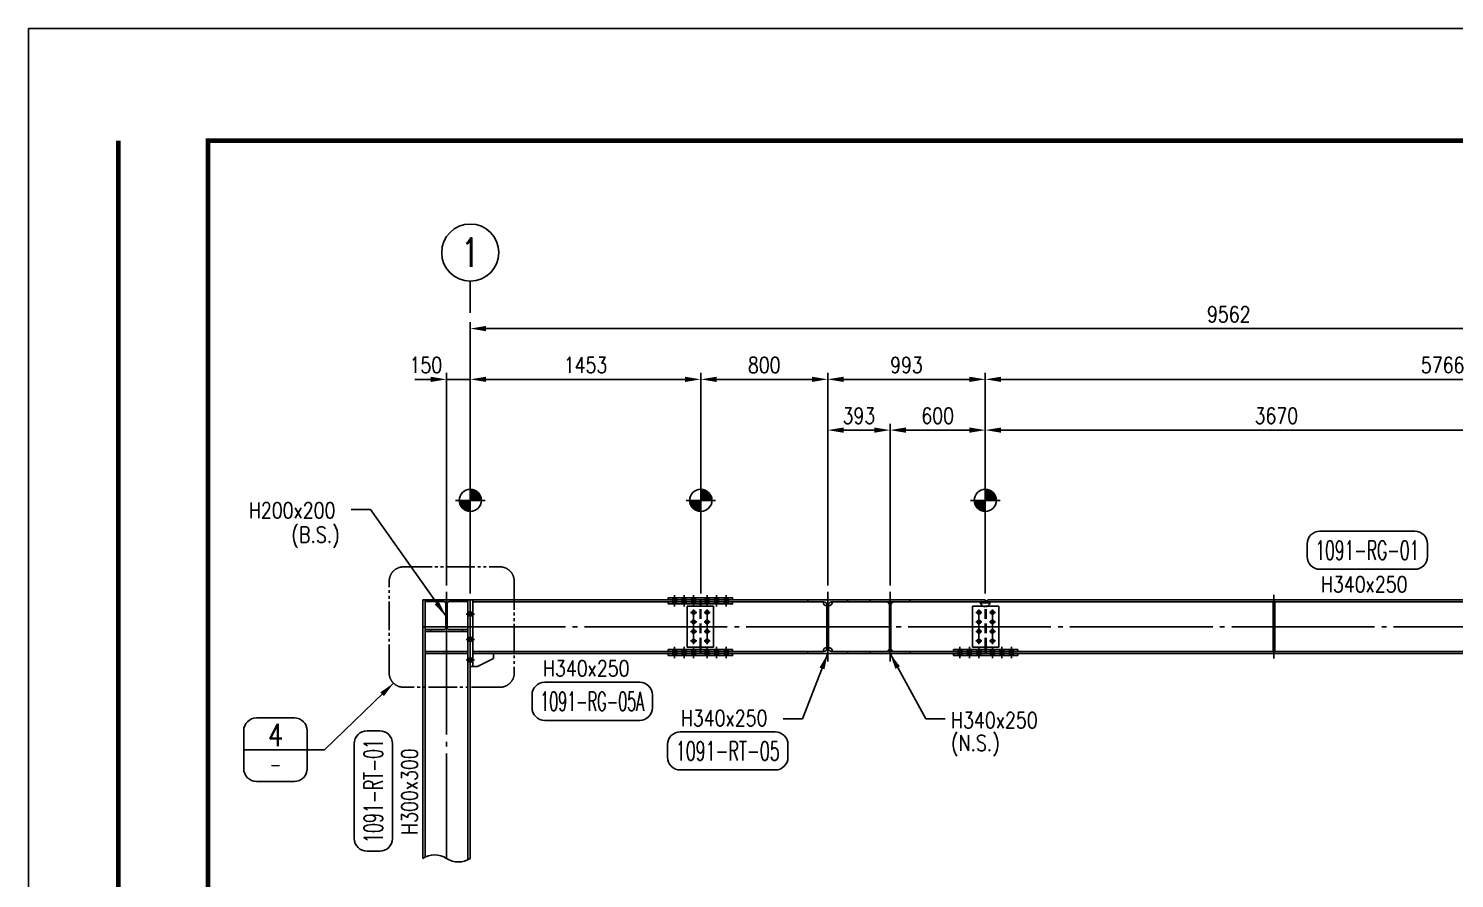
# Model space of a CAD drawing. Header units: millimetres. Extents: x 0 to 232280, y -26939 to 23794.
# Drawn here: x 198640 to 207628, y 18436 to 23794 of the extents above; entities that cross this region are included whole.
import ezdxf
from ezdxf.enums import TextEntityAlignment as Align

# ---------------------------------------------------------------- set-up
doc = ezdxf.new("R2010")
doc.units = ezdxf.units.MM
doc.header["$LTSCALE"] = 30
for name, pattern in [('JNK-CENTER', [34, 30, -1.5, 1, -1.5]), ('JNK-HIDDEN', [3, 2, -1]), ('PH2', [15, 10, -1, 1, -1, 1, -1])]:
    doc.linetypes.add(name, pattern=pattern)
for name, color, linetype in [('CEN-R', 1, 'JNK-CENTER'), ('CON-C', 4, 'Continuous'), ('CON-G', 3, 'Continuous'), ('CON-W', 7, 'Continuous'), ('CON-Y', 2, 'Continuous'), ('CONT-Y', 2, 'Continuous'), ('det', 2, 'PH2'), ('Dim-W', 7, 'Continuous'), ('HID-Y', 2, 'JNK-HIDDEN'), ('STL-OBJT', 7, 'Continuous')]:
    doc.layers.add(name, color=color, linetype=linetype)
doc.styles.add('SIMPLEX', font='simplex.shx', dxfattribs={"width": 0.8})
doc.dimstyles.new('DIM40', dxfattribs={"dimscale": 40, "dimtxt": 2.5, "dimasz": 2.5, "dimexe": 1, "dimexo": 1, "dimgap": 1, "dimtad": 1, "dimdec": 0, "dimdsep": 46, "dimtxsty": 'SIMPLEX', "dimcen": 0, "dimclrd": 7, "dimclre": 7, "dimclrt": 2, "dimadec": 1, "dimazin": 2, "dimtfac": 1, "dimtdec": 0, "dimtix": 1, "dimtmove": 2, "dimatfit": 2, "dimfxl": 1, "dimtolj": 1, "dimtzin": 0, "dimarcsym": 1})

# ---------------------------------------------------------------- blocks, each defined once
blk = doc.blocks.new('TITLE')
at = {"color": 7}
for p in [(841, 594.85), (0, 0)]:
    blk.add_line(p, (0, 594.85), dxfattribs=at)
at = {"color": 7, "const_width": 0.707}
for points in [[(14.15, 577.17), (14.15, 17.68)], [(823.32, 577.17), (27.94, 577.17)], [(28.29, 17.68), (28.29, 577.52)]]:
    blk.add_lwpolyline(points, dxfattribs=at)
blk = doc.blocks.new('col-row')
at = {"layer": 'CON-Y'}
blk.add_line((-3, 0), (-8, 0), dxfattribs=at)
blk.add_circle((-12.5, 0), 4.5, dxfattribs=at)
at = {"layer": 'CON-C', "style": 'SIMPLEX', "width": 0.8}
blk.add_attdef('A', text='', height=4.5, dxfattribs=at).set_placement((-12.5, 0), align=Align.MIDDLE_CENTER)
blk = doc.blocks.new('FS-MARK')
h = blk.add_hatch(color=256)
edge = h.paths.add_edge_path()
edge.add_arc((0, 0), 1.75, 90, 180)
edge.add_line((-1.75, 0), (0, 0))
edge.add_line((0, 0), (0, 1.75))
h = blk.add_hatch(color=256)
edge = h.paths.add_edge_path()
edge.add_line((0, 0), (0, -1.75))
edge.add_arc((0, 0), 1.75, 270, 360)
edge.add_line((1.75, 0), (0, 0))
for p, q in [((0, 2.33), (0, -2.33)), ((2.33, 0), (-2.33, 0))]:
    blk.add_line(p, q)
blk.add_circle((0, 0), 1.75)
at = {"layer": 'CON-Y', "style": 'SIMPLEX', "width": 0.8}
blk.add_attdef('F.S.', (3.19, 1), '', height=2.5, dxfattribs=at)
blk = doc.blocks.new('*D2444')
at = {"layer": 'DEFPOINTS', "color": 0, "transparency": 16777216}
for p in [(204670.4, 21582.4), (204670.4, 20193), (210436.4, 20193)]:
    blk.add_point(p, dxfattribs=at)
at = {"layer": 'Dim-W', "color": 7, "linetype": 'ByBlock', "lineweight": -2, "transparency": 16777216}
for p, q in [((204670.4, 20233), (204670.4, 21622.4)), ((210336.4, 21582.4), (204770.4, 21582.4)), ((210436.4, 20233), (210436.4, 21622.4))]:
    blk.add_line(p, q, dxfattribs=at)
at = {"layer": 'Dim-W', "color": 7, "transparency": 16777216}
for points in [[(204770.4, 21599), (204770.4, 21565.7), (204670.4, 21582.4)], [(210336.4, 21599), (210336.4, 21565.7), (210436.4, 21582.4)]]:
    blk.add_solid(points, dxfattribs=at)
at = {"layer": 'Dim-W', "color": 2, "transparency": 16777216, "insert": (207553.4, 21672.4), "char_height": 100, "attachment_point": 5, "style": 'SIMPLEX'}
blk.add_mtext('\\A1;5766', dxfattribs=at)
blk = doc.blocks.new('*D2445')
at = {"layer": 'DEFPOINTS', "color": 0, "transparency": 16777216}
for p in [(201424.4, 21902.4), (201424.4, 20193), (210986.4, 20193)]:
    blk.add_point(p, dxfattribs=at)
at = {"layer": 'Dim-W', "color": 7, "linetype": 'ByBlock', "lineweight": -2, "transparency": 16777216}
for p, q in [((201424.4, 20233), (201424.4, 21942.4)), ((210986.4, 21632.4), (210986.4, 21942.4)), ((210886.4, 21902.4), (201524.4, 21902.4)), ((210986.4, 20233), (210986.4, 21532.4))]:
    blk.add_line(p, q, dxfattribs=at)
at = {"layer": 'Dim-W', "color": 7, "transparency": 16777216}
for points in [[(201524.4, 21919), (201524.4, 21885.7), (201424.4, 21902.4)], [(210886.4, 21919), (210886.4, 21885.7), (210986.4, 21902.4)]]:
    blk.add_solid(points, dxfattribs=at)
at = {"layer": 'Dim-W', "color": 2, "transparency": 16777216, "insert": (206205.4, 21992.4), "char_height": 100, "attachment_point": 5, "style": 'SIMPLEX'}
blk.add_mtext('\\A1;9562', dxfattribs=at)
blk = doc.blocks.new('DUCT-TAG')
at = {"layer": 'CON-G'}
blk.add_lwpolyline([(-9.49, -1), (-9.49, 1, -0.414214), (-7.49, 3), (7.49, 3, -0.414214), (9.49, 1), (9.49, -1, -0.414214), (7.49, -3), (-7.49, -3, -0.414214)], format="xyb", close=True, dxfattribs=at)
at = {"layer": 'CON-G', "style": 'SIMPLEX', "width": 1.246304}
blk.add_attdef('NAME', text='', height=3, dxfattribs=at).set_placement((-8.19, -1.5), (8.19, -1.5), align=Align.FIT)
at = {"layer": 'CON-Y', "style": 'SIMPLEX'}
blk.add_attdef('ELEVATION', text='', height=2, dxfattribs=at).set_placement((0, -6.02), align=Align.CENTER)
blk = doc.blocks.new('*D2448')
at = {"layer": 'DEFPOINTS', "color": 0, "transparency": 16777216}
for p in [(201274.4, 21582.4), (201274.4, 20243), (201424.4, 20193)]:
    blk.add_point(p, dxfattribs=at)
at = {"layer": 'Dim-W', "color": 7, "linetype": 'ByBlock', "lineweight": -2, "transparency": 16777216}
for p, q in [((201174.4, 21582.4), (201074.4, 21582.4)), ((201274.4, 20283), (201274.4, 21622.4)), ((201424.4, 21582.4), (201274.4, 21582.4)), ((201424.4, 20233), (201424.4, 21622.4)), ((201524.4, 21582.4), (201624.4, 21582.4))]:
    blk.add_line(p, q, dxfattribs=at)
at = {"layer": 'Dim-W', "color": 7, "transparency": 16777216}
for points in [[(201174.4, 21599), (201174.4, 21565.7), (201274.4, 21582.4)], [(201524.4, 21599), (201524.4, 21565.7), (201424.4, 21582.4)]]:
    blk.add_solid(points, dxfattribs=at)
at = {"layer": 'Dim-W', "color": 2, "transparency": 16777216, "insert": (201144.6, 21672.4), "char_height": 100, "attachment_point": 5, "style": 'SIMPLEX'}
blk.add_mtext('\\A1;150', dxfattribs=at)
blk = doc.blocks.new('det-tag')
at = {"layer": 'CON-Y'}
blk.add_line((5, 0), (-5, 0), dxfattribs=at)
blk.add_lwpolyline([(-3, -5), (3, -5, 0.414214), (5, -3), (5, 3, 0.414214), (3, 5), (-3, 5, 0.414214), (-5, 3), (-5, -3, 0.414214)], format="xyb", close=True, dxfattribs=at)
at = {"layer": 'CON-G', "style": 'SIMPLEX', "width": 0.8}
blk.add_attdef('TAG', text='', height=3.5, dxfattribs=at).set_placement((0.02, 0.58), align=Align.CENTER)
at = {"layer": 'CON-Y', "style": 'SIMPLEX', "width": 0.8}
blk.add_attdef('-8888', text='', height=2, dxfattribs=at).set_placement((0, -3.34), align=Align.CENTER)
blk = doc.blocks.new('A$C1D9C7FCA')
at = {"layer": 'CON-W'}
h = blk.add_hatch(color=256, dxfattribs=at)
h.paths.add_polyline_path([(40, 28.3), (40, 16.3), (28.5, 16.3), (28.5, 28.3)])
h.paths.add_polyline_path([(51.5, 28.3), (51.5, 16.3), (40, 16.3), (40, 28.3)])
h.paths.add_polyline_path([(51.5, 28.3), (40, 28.3), (40, 42.3), (51.5, 42.3)])
h.paths.add_polyline_path([(40, 28.3), (28.5, 28.3), (28.5, 42.3), (40, 42.3)])
h.paths.add_polyline_path([(40, 42.3), (28.5, 42.3), (28.5, 54.3), (40, 54.3)])
h.paths.add_polyline_path([(51.5, 42.3), (40, 42.3), (40, 54.3), (51.5, 54.3)])
h = blk.add_hatch(color=256, dxfattribs=at)
h.paths.add_polyline_path([(100, 28.3), (100, 16.3), (88.5, 16.3), (88.5, 28.3)])
h.paths.add_polyline_path([(111.5, 28.3), (111.5, 16.3), (100, 16.3), (100, 28.3)])
h.paths.add_polyline_path([(111.5, 28.3), (100, 28.3), (100, 42.3), (111.5, 42.3)])
h.paths.add_polyline_path([(100, 28.3), (88.5, 28.3), (88.5, 42.3), (100, 42.3)])
h.paths.add_polyline_path([(100, 42.3), (88.5, 42.3), (88.5, 54.3), (100, 54.3)])
h.paths.add_polyline_path([(111.5, 42.3), (100, 42.3), (100, 54.3), (111.5, 54.3)])
h = blk.add_hatch(color=256, dxfattribs=at)
h.paths.add_polyline_path([(160, 28.3), (160, 16.3), (148.5, 16.3), (148.5, 28.3)])
h.paths.add_polyline_path([(171.5, 28.3), (171.5, 16.3), (160, 16.3), (160, 28.3)])
h.paths.add_polyline_path([(171.5, 28.3), (160, 28.3), (160, 42.3), (171.5, 42.3)])
h.paths.add_polyline_path([(160, 28.3), (148.5, 28.3), (148.5, 42.3), (160, 42.3)])
h.paths.add_polyline_path([(160, 42.3), (148.5, 42.3), (148.5, 54.3), (160, 54.3)])
h.paths.add_polyline_path([(171.5, 42.3), (160, 42.3), (160, 54.3), (171.5, 54.3)])
h = blk.add_hatch(color=256, dxfattribs=at)
h.paths.add_polyline_path([(245, 28.3), (245, 16.3), (233.5, 16.3), (233.5, 28.3)])
h.paths.add_polyline_path([(256.5, 28.3), (256.5, 16.3), (245, 16.3), (245, 28.3)])
h.paths.add_polyline_path([(256.5, 28.3), (245, 28.3), (245, 42.3), (256.5, 42.3)])
h.paths.add_polyline_path([(245, 28.3), (233.5, 28.3), (233.5, 42.3), (245, 42.3)])
h.paths.add_polyline_path([(245, 42.3), (233.5, 42.3), (233.5, 54.3), (245, 54.3)])
h.paths.add_polyline_path([(256.5, 42.3), (245, 42.3), (245, 54.3), (256.5, 54.3)])
h = blk.add_hatch(color=256, dxfattribs=at)
h.paths.add_polyline_path([(305, 28.3), (305, 16.3), (293.5, 16.3), (293.5, 28.3)])
h.paths.add_polyline_path([(316.5, 28.3), (316.5, 16.3), (305, 16.3), (305, 28.3)])
h.paths.add_polyline_path([(316.5, 28.3), (305, 28.3), (305, 42.3), (316.5, 42.3)])
h.paths.add_polyline_path([(305, 28.3), (293.5, 28.3), (293.5, 42.3), (305, 42.3)])
h.paths.add_polyline_path([(305, 42.3), (293.5, 42.3), (293.5, 54.3), (305, 54.3)])
h.paths.add_polyline_path([(316.5, 42.3), (305, 42.3), (305, 54.3), (316.5, 54.3)])
h = blk.add_hatch(color=256, dxfattribs=at)
h.paths.add_polyline_path([(365, 28.3), (365, 16.3), (353.5, 16.3), (353.5, 28.3)])
h.paths.add_polyline_path([(376.5, 28.3), (376.5, 16.3), (365, 16.3), (365, 28.3)])
h.paths.add_polyline_path([(376.5, 28.3), (365, 28.3), (365, 42.3), (376.5, 42.3)])
h.paths.add_polyline_path([(365, 28.3), (353.5, 28.3), (353.5, 42.3), (365, 42.3)])
h.paths.add_polyline_path([(365, 42.3), (353.5, 42.3), (353.5, 54.3), (365, 54.3)])
h.paths.add_polyline_path([(376.5, 42.3), (365, 42.3), (365, 54.3), (376.5, 54.3)])
at = {"layer": 'CEN-R'}
for p, q in [((179.2, 288.3), (140.8, 288.3)), ((179.2, 288.3), (140.8, 288.3)), ((160, 307.4), (160, 89.1)), ((225.8, 288.3), (264.2, 288.3)), ((225.8, 288.3), (264.2, 288.3)), ((245, 307.4), (245, 89.1)), ((179.2, 228.3), (140.8, 228.3)), ((225.8, 228.3), (264.2, 228.3)), ((179.2, 168.3), (140.8, 168.3)), ((179.2, 108.3), (140.8, 108.3)), ((179.2, 108.3), (140.8, 108.3)), ((160, 127.4), (160, 89.1)), ((225.8, 168.3), (264.2, 168.3)), ((225.8, 108.3), (264.2, 108.3)), ((225.8, 108.3), (264.2, 108.3)), ((245, 127.4), (245, 89.1)), ((40, 71.7), (40, 0)), ((100, 71.7), (100, 0)), ((160, 71.7), (160, 0)), ((245, 71.7), (245, 0)), ((305, 71.7), (305, 0)), ((365, 71.7), (365, 0))]:
    blk.add_line(p, q, dxfattribs=at)
at = {"layer": 'CON-G'}
for p, q in [((200, 354.3), (200, 368.3)), ((205, 356.3), (217.4, 368.3)), ((120, 328.3), (285, 328.3)), ((120, 328.3), (120, 68.3)), ((175, 354.3), (175, 348.3)), ((175, 348.3), (225, 348.3)), ((205, 354.3), (205, 356.3)), ((225, 354.3), (225, 348.3)), ((285, 328.3), (285, 68.3)), ((120, 68.3), (285, 68.3)), ((200, 54.3), (200, 68.3)), ((205, 54.3), (205, 68.3))]:
    blk.add_line(p, q, dxfattribs=at)
for points in [[(0, 42.3), (405, 42.3), (405, 54.3), (0, 54.3)], [(0, 16.3), (405, 16.3), (405, 28.3), (0, 28.3)]]:
    blk.add_lwpolyline(points, close=True, dxfattribs=at)
for centre in [(160, 288.3), (245, 288.3), (160, 228.3), (160, 168.3), (245, 228.3), (245, 168.3), (160, 108.3), (245, 108.3)]:
    blk.add_circle(centre, 11.5, dxfattribs=at)
for start, end in [(180, 240.07357), (299.92643, 0)]:
    blk.add_arc((200, 354.3), 30, start, end, dxfattribs=at)
at = {"layer": 'HID-Y'}
for p, q in [((200, 68.3), (200, 324.3)), ((205, 68.3), (205, 324.7)), ((28.5, 54.3), (28.5, 16.3)), ((51.5, 54.3), (51.5, 16.3)), ((88.5, 54.3), (88.5, 16.3)), ((111.5, 54.3), (111.5, 16.3)), ((148.5, 54.3), (148.5, 16.3)), ((171.5, 54.3), (171.5, 16.3)), ((200, 28.3), (200, 54.3)), ((205, 28.3), (205, 54.3)), ((233.5, 54.3), (233.5, 16.3)), ((256.5, 54.3), (256.5, 16.3)), ((293.5, 54.3), (293.5, 16.3)), ((316.5, 54.3), (316.5, 16.3)), ((353.5, 54.3), (353.5, 16.3)), ((376.5, 54.3), (376.5, 16.3))]:
    blk.add_line(p, q, dxfattribs=at)
for start, end in [(240.07357, 270), (279.59407, 299.92643)]:
    blk.add_arc((200, 354.3), 30, start, end, dxfattribs=at)
blk = doc.blocks.new('340X250 S')
at = {"layer": 'CON-W'}
h = blk.add_hatch(color=256, dxfattribs=at)
h.paths.add_polyline_path([(382948.4, -27473.5), (382948.4, -27461.5), (382936.9, -27461.5), (382936.9, -27473.5)])
h.paths.add_polyline_path([(382959.9, -27473.5), (382959.9, -27461.5), (382948.4, -27461.5), (382948.4, -27473.5)])
h.paths.add_polyline_path([(382959.9, -27473.5), (382948.4, -27473.5), (382948.4, -27487.5), (382959.9, -27487.5)])
h.paths.add_polyline_path([(382948.4, -27473.5), (382936.9, -27473.5), (382936.9, -27487.5), (382948.4, -27487.5)])
h.paths.add_polyline_path([(382948.4, -27487.5), (382936.9, -27487.5), (382936.9, -27499.5), (382948.4, -27499.5)])
h.paths.add_polyline_path([(382959.9, -27487.5), (382948.4, -27487.5), (382948.4, -27499.5), (382959.9, -27499.5)])
h = blk.add_hatch(color=256, dxfattribs=at)
h.paths.add_polyline_path([(383008.4, -27473.5), (383008.4, -27461.5), (382996.9, -27461.5), (382996.9, -27473.5)])
h.paths.add_polyline_path([(383019.9, -27473.5), (383019.9, -27461.5), (383008.4, -27461.5), (383008.4, -27473.5)])
h.paths.add_polyline_path([(383019.9, -27473.5), (383008.4, -27473.5), (383008.4, -27487.5), (383019.9, -27487.5)])
h.paths.add_polyline_path([(383008.4, -27473.5), (382996.9, -27473.5), (382996.9, -27487.5), (383008.4, -27487.5)])
h.paths.add_polyline_path([(383008.4, -27487.5), (382996.9, -27487.5), (382996.9, -27499.5), (383008.4, -27499.5)])
h.paths.add_polyline_path([(383019.9, -27487.5), (383008.4, -27487.5), (383008.4, -27499.5), (383019.9, -27499.5)])
h = blk.add_hatch(color=256, dxfattribs=at)
h.paths.add_polyline_path([(383068.4, -27473.5), (383068.4, -27461.5), (383056.9, -27461.5), (383056.9, -27473.5)])
h.paths.add_polyline_path([(383079.9, -27473.5), (383079.9, -27461.5), (383068.4, -27461.5), (383068.4, -27473.5)])
h.paths.add_polyline_path([(383079.9, -27473.5), (383068.4, -27473.5), (383068.4, -27487.5), (383079.9, -27487.5)])
h.paths.add_polyline_path([(383068.4, -27473.5), (383056.9, -27473.5), (383056.9, -27487.5), (383068.4, -27487.5)])
h.paths.add_polyline_path([(383068.4, -27487.5), (383056.9, -27487.5), (383056.9, -27499.5), (383068.4, -27499.5)])
h.paths.add_polyline_path([(383079.9, -27487.5), (383068.4, -27487.5), (383068.4, -27499.5), (383079.9, -27499.5)])
h = blk.add_hatch(color=256, dxfattribs=at)
h.paths.add_polyline_path([(383153.4, -27473.5), (383153.4, -27461.5), (383141.9, -27461.5), (383141.9, -27473.5)])
h.paths.add_polyline_path([(383164.9, -27473.5), (383164.9, -27461.5), (383153.4, -27461.5), (383153.4, -27473.5)])
h.paths.add_polyline_path([(383164.9, -27473.5), (383153.4, -27473.5), (383153.4, -27487.5), (383164.9, -27487.5)])
h.paths.add_polyline_path([(383153.4, -27473.5), (383141.9, -27473.5), (383141.9, -27487.5), (383153.4, -27487.5)])
h.paths.add_polyline_path([(383153.4, -27487.5), (383141.9, -27487.5), (383141.9, -27499.5), (383153.4, -27499.5)])
h.paths.add_polyline_path([(383164.9, -27487.5), (383153.4, -27487.5), (383153.4, -27499.5), (383164.9, -27499.5)])
h = blk.add_hatch(color=256, dxfattribs=at)
h.paths.add_polyline_path([(383213.4, -27473.5), (383213.4, -27461.5), (383201.9, -27461.5), (383201.9, -27473.5)])
h.paths.add_polyline_path([(383224.9, -27473.5), (383224.9, -27461.5), (383213.4, -27461.5), (383213.4, -27473.5)])
h.paths.add_polyline_path([(383224.9, -27473.5), (383213.4, -27473.5), (383213.4, -27487.5), (383224.9, -27487.5)])
h.paths.add_polyline_path([(383213.4, -27473.5), (383201.9, -27473.5), (383201.9, -27487.5), (383213.4, -27487.5)])
h.paths.add_polyline_path([(383213.4, -27487.5), (383201.9, -27487.5), (383201.9, -27499.5), (383213.4, -27499.5)])
h.paths.add_polyline_path([(383224.9, -27487.5), (383213.4, -27487.5), (383213.4, -27499.5), (383224.9, -27499.5)])
h = blk.add_hatch(color=256, dxfattribs=at)
h.paths.add_polyline_path([(383273.4, -27473.5), (383273.4, -27461.5), (383261.9, -27461.5), (383261.9, -27473.5)])
h.paths.add_polyline_path([(383284.9, -27473.5), (383284.9, -27461.5), (383273.4, -27461.5), (383273.4, -27473.5)])
h.paths.add_polyline_path([(383284.9, -27473.5), (383273.4, -27473.5), (383273.4, -27487.5), (383284.9, -27487.5)])
h.paths.add_polyline_path([(383273.4, -27473.5), (383261.9, -27473.5), (383261.9, -27487.5), (383273.4, -27487.5)])
h.paths.add_polyline_path([(383273.4, -27487.5), (383261.9, -27487.5), (383261.9, -27499.5), (383273.4, -27499.5)])
h.paths.add_polyline_path([(383284.9, -27487.5), (383273.4, -27487.5), (383273.4, -27499.5), (383284.9, -27499.5)])
h = blk.add_hatch(color=256, dxfattribs=at)
h.paths.add_polyline_path([(382948.4, -27813.5), (382948.4, -27825.5), (382936.9, -27825.5), (382936.9, -27813.5)])
h.paths.add_polyline_path([(382959.9, -27813.5), (382959.9, -27825.5), (382948.4, -27825.5), (382948.4, -27813.5)])
h.paths.add_polyline_path([(382959.9, -27813.5), (382948.4, -27813.5), (382948.4, -27799.5), (382959.9, -27799.5)])
h.paths.add_polyline_path([(382948.4, -27813.5), (382936.9, -27813.5), (382936.9, -27799.5), (382948.4, -27799.5)])
h.paths.add_polyline_path([(382948.4, -27799.5), (382936.9, -27799.5), (382936.9, -27787.5), (382948.4, -27787.5)])
h.paths.add_polyline_path([(382959.9, -27799.5), (382948.4, -27799.5), (382948.4, -27787.5), (382959.9, -27787.5)])
h = blk.add_hatch(color=256, dxfattribs=at)
h.paths.add_polyline_path([(383008.4, -27813.5), (383008.4, -27825.5), (382996.9, -27825.5), (382996.9, -27813.5)])
h.paths.add_polyline_path([(383019.9, -27813.5), (383019.9, -27825.5), (383008.4, -27825.5), (383008.4, -27813.5)])
h.paths.add_polyline_path([(383019.9, -27813.5), (383008.4, -27813.5), (383008.4, -27799.5), (383019.9, -27799.5)])
h.paths.add_polyline_path([(383008.4, -27813.5), (382996.9, -27813.5), (382996.9, -27799.5), (383008.4, -27799.5)])
h.paths.add_polyline_path([(383008.4, -27799.5), (382996.9, -27799.5), (382996.9, -27787.5), (383008.4, -27787.5)])
h.paths.add_polyline_path([(383019.9, -27799.5), (383008.4, -27799.5), (383008.4, -27787.5), (383019.9, -27787.5)])
h = blk.add_hatch(color=256, dxfattribs=at)
h.paths.add_polyline_path([(383068.4, -27813.5), (383068.4, -27825.5), (383056.9, -27825.5), (383056.9, -27813.5)])
h.paths.add_polyline_path([(383079.9, -27813.5), (383079.9, -27825.5), (383068.4, -27825.5), (383068.4, -27813.5)])
h.paths.add_polyline_path([(383079.9, -27813.5), (383068.4, -27813.5), (383068.4, -27799.5), (383079.9, -27799.5)])
h.paths.add_polyline_path([(383068.4, -27813.5), (383056.9, -27813.5), (383056.9, -27799.5), (383068.4, -27799.5)])
h.paths.add_polyline_path([(383068.4, -27799.5), (383056.9, -27799.5), (383056.9, -27787.5), (383068.4, -27787.5)])
h.paths.add_polyline_path([(383079.9, -27799.5), (383068.4, -27799.5), (383068.4, -27787.5), (383079.9, -27787.5)])
h = blk.add_hatch(color=256, dxfattribs=at)
h.paths.add_polyline_path([(383153.4, -27813.5), (383153.4, -27825.5), (383141.9, -27825.5), (383141.9, -27813.5)])
h.paths.add_polyline_path([(383164.9, -27813.5), (383164.9, -27825.5), (383153.4, -27825.5), (383153.4, -27813.5)])
h.paths.add_polyline_path([(383164.9, -27813.5), (383153.4, -27813.5), (383153.4, -27799.5), (383164.9, -27799.5)])
h.paths.add_polyline_path([(383153.4, -27813.5), (383141.9, -27813.5), (383141.9, -27799.5), (383153.4, -27799.5)])
h.paths.add_polyline_path([(383153.4, -27799.5), (383141.9, -27799.5), (383141.9, -27787.5), (383153.4, -27787.5)])
h.paths.add_polyline_path([(383164.9, -27799.5), (383153.4, -27799.5), (383153.4, -27787.5), (383164.9, -27787.5)])
h = blk.add_hatch(color=256, dxfattribs=at)
h.paths.add_polyline_path([(383213.4, -27813.5), (383213.4, -27825.5), (383201.9, -27825.5), (383201.9, -27813.5)])
h.paths.add_polyline_path([(383224.9, -27813.5), (383224.9, -27825.5), (383213.4, -27825.5), (383213.4, -27813.5)])
h.paths.add_polyline_path([(383224.9, -27813.5), (383213.4, -27813.5), (383213.4, -27799.5), (383224.9, -27799.5)])
h.paths.add_polyline_path([(383213.4, -27813.5), (383201.9, -27813.5), (383201.9, -27799.5), (383213.4, -27799.5)])
h.paths.add_polyline_path([(383213.4, -27799.5), (383201.9, -27799.5), (383201.9, -27787.5), (383213.4, -27787.5)])
h.paths.add_polyline_path([(383224.9, -27799.5), (383213.4, -27799.5), (383213.4, -27787.5), (383224.9, -27787.5)])
h = blk.add_hatch(color=256, dxfattribs=at)
h.paths.add_polyline_path([(383273.4, -27813.5), (383273.4, -27825.5), (383261.9, -27825.5), (383261.9, -27813.5)])
h.paths.add_polyline_path([(383284.9, -27813.5), (383284.9, -27825.5), (383273.4, -27825.5), (383273.4, -27813.5)])
h.paths.add_polyline_path([(383284.9, -27813.5), (383273.4, -27813.5), (383273.4, -27799.5), (383284.9, -27799.5)])
h.paths.add_polyline_path([(383273.4, -27813.5), (383261.9, -27813.5), (383261.9, -27799.5), (383273.4, -27799.5)])
h.paths.add_polyline_path([(383273.4, -27799.5), (383261.9, -27799.5), (383261.9, -27787.5), (383273.4, -27787.5)])
h.paths.add_polyline_path([(383284.9, -27799.5), (383273.4, -27799.5), (383273.4, -27787.5), (383284.9, -27787.5)])
at = {"layer": 'CEN-R'}
for p, q in [((382948.4, -27517), (382948.4, -27445.2)), ((383008.4, -27517), (383008.4, -27445.2)), ((383068.4, -27517), (383068.4, -27445.2)), ((383153.4, -27517), (383153.4, -27445.2)), ((383213.4, -27517), (383213.4, -27445.2)), ((383273.4, -27517), (383273.4, -27445.2)), ((383087.5, -27553.5), (383049.2, -27553.5)), ((383087.5, -27553.5), (383049.2, -27553.5)), ((383068.4, -27534.3), (383068.4, -27752.7)), ((383134.2, -27553.5), (383172.5, -27553.5)), ((383134.2, -27553.5), (383172.5, -27553.5)), ((383153.4, -27534.3), (383153.4, -27752.7)), ((383087.5, -27613.5), (383049.2, -27613.5)), ((383087.5, -27673.5), (383049.2, -27673.5)), ((383134.2, -27613.5), (383172.5, -27613.5)), ((383134.2, -27673.5), (383172.5, -27673.5)), ((382948.4, -27770), (382948.4, -27841.8)), ((383008.4, -27770), (383008.4, -27841.8)), ((383087.5, -27733.5), (383049.2, -27733.5)), ((383087.5, -27733.5), (383049.2, -27733.5)), ((383068.4, -27714.3), (383068.4, -27752.7)), ((383068.4, -27770), (383068.4, -27841.8)), ((383134.2, -27733.5), (383172.5, -27733.5)), ((383134.2, -27733.5), (383172.5, -27733.5)), ((383153.4, -27714.3), (383153.4, -27752.7)), ((383153.4, -27770), (383153.4, -27841.8)), ((383213.4, -27770), (383213.4, -27841.8)), ((383273.4, -27770), (383273.4, -27841.8))]:
    blk.add_line(p, q, dxfattribs=at)
at = {"layer": 'CON-G'}
for p, q in [((383108.4, -27513.5), (383108.4, -27499.5)), ((383113.4, -27513.5), (383113.4, -27499.5)), ((383028.4, -27513.5), (383193.4, -27513.5)), ((383028.4, -27513.5), (383028.4, -27773.5)), ((383193.4, -27513.5), (383193.4, -27773.5)), ((383028.4, -27773.5), (383193.4, -27773.5)), ((383108.4, -27787.5), (383108.4, -27773.5)), ((383113.4, -27787.5), (383113.4, -27773.5))]:
    blk.add_line(p, q, dxfattribs=at)
for points in [[(382908.4, -27461.5), (383313.4, -27461.5), (383313.4, -27473.5), (382908.4, -27473.5)], [(382908.4, -27487.5), (383313.4, -27487.5), (383313.4, -27499.5), (382908.4, -27499.5)], [(382908.4, -27799.5), (383313.4, -27799.5), (383313.4, -27787.5), (382908.4, -27787.5)], [(382908.4, -27825.5), (383313.4, -27825.5), (383313.4, -27813.5), (382908.4, -27813.5)]]:
    blk.add_lwpolyline(points, close=True, dxfattribs=at)
for centre in [(383068.4, -27553.5), (383153.4, -27553.5), (383068.4, -27613.5), (383068.4, -27673.5), (383153.4, -27613.5), (383153.4, -27673.5), (383068.4, -27733.5), (383153.4, -27733.5)]:
    blk.add_circle(centre, 11.5, dxfattribs=at)
at = {"layer": 'HID-Y'}
for p, q in [((382936.9, -27499.5), (382936.9, -27461.5)), ((382959.9, -27499.5), (382959.9, -27461.5)), ((382996.9, -27499.5), (382996.9, -27461.5)), ((383019.9, -27499.5), (383019.9, -27461.5)), ((383056.9, -27499.5), (383056.9, -27461.5)), ((383079.9, -27499.5), (383079.9, -27461.5)), ((383108.4, -27499.5), (383108.4, -27473.5)), ((383113.4, -27499.5), (383113.4, -27473.5)), ((383141.9, -27499.5), (383141.9, -27461.5)), ((383164.9, -27499.5), (383164.9, -27461.5)), ((383201.9, -27499.5), (383201.9, -27461.5)), ((383224.9, -27499.5), (383224.9, -27461.5)), ((383261.9, -27499.5), (383261.9, -27461.5)), ((383284.9, -27499.5), (383284.9, -27461.5)), ((383108.4, -27773.5), (383108.4, -27513.5)), ((383113.4, -27773.5), (383113.4, -27513.5)), ((382936.9, -27787.5), (382936.9, -27825.5)), ((382959.9, -27787.5), (382959.9, -27825.5)), ((382996.9, -27787.5), (382996.9, -27825.5)), ((383019.9, -27787.5), (383019.9, -27825.5)), ((383056.9, -27787.5), (383056.9, -27825.5)), ((383079.9, -27787.5), (383079.9, -27825.5)), ((383108.4, -27813.5), (383108.4, -27787.5)), ((383113.4, -27813.5), (383113.4, -27787.5)), ((383141.9, -27787.5), (383141.9, -27825.5)), ((383164.9, -27787.5), (383164.9, -27825.5)), ((383201.9, -27787.5), (383201.9, -27825.5)), ((383224.9, -27787.5), (383224.9, -27825.5)), ((383261.9, -27787.5), (383261.9, -27825.5)), ((383284.9, -27787.5), (383284.9, -27825.5))]:
    blk.add_line(p, q, dxfattribs=at)
blk = doc.blocks.new('*D2413')
at = {"layer": 'DEFPOINTS', "color": 0, "transparency": 16777216}
for p in [(203677.4, 21262.4), (204070.4, 21262.4), (204070.4, 20243)]:
    blk.add_point(p, dxfattribs=at)
at = {"layer": 'Dim-W', "color": 7, "linetype": 'ByBlock', "lineweight": -2, "transparency": 16777216}
for p, q in [((204070.4, 20283), (204070.4, 21302.4)), ((203777.4, 21262.4), (203970.4, 21262.4))]:
    blk.add_line(p, q, dxfattribs=at)
at = {"layer": 'Dim-W', "color": 7, "transparency": 16777216}
for points in [[(203777.4, 21279), (203777.4, 21245.7), (203677.4, 21262.4)], [(203970.4, 21279), (203970.4, 21245.7), (204070.4, 21262.4)]]:
    blk.add_solid(points, dxfattribs=at)
at = {"layer": 'Dim-W', "color": 2, "transparency": 16777216, "insert": (203873.9, 21352.4), "char_height": 100, "attachment_point": 5, "style": 'SIMPLEX'}
blk.add_mtext('\\A1;393', dxfattribs=at)
blk = doc.blocks.new('*D2414')
at = {"layer": 'DEFPOINTS', "color": 0, "transparency": 16777216}
for p in [(204070.4, 21262.4), (204670.4, 21262.4), (204670.4, 21262.4)]:
    blk.add_point(p, dxfattribs=at)
at = {"layer": 'Dim-W', "color": 7, "linetype": 'ByBlock', "lineweight": -2, "transparency": 16777216}
blk.add_line((204170.4, 21262.4), (204570.4, 21262.4), dxfattribs=at)
at = {"layer": 'Dim-W', "color": 7, "transparency": 16777216}
for points in [[(204170.4, 21279), (204170.4, 21245.7), (204070.4, 21262.4)], [(204570.4, 21279), (204570.4, 21245.7), (204670.4, 21262.4)]]:
    blk.add_solid(points, dxfattribs=at)
at = {"layer": 'Dim-W', "color": 2, "transparency": 16777216, "insert": (204370.4, 21352.4), "char_height": 100, "attachment_point": 5, "style": 'SIMPLEX'}
blk.add_mtext('\\A1;600', dxfattribs=at)
blk = doc.blocks.new('*D2415')
at = {"layer": 'DEFPOINTS', "color": 0, "transparency": 16777216}
for p in [(204670.4, 21262.4), (208340.4, 21262.4), (208340.4, 20243)]:
    blk.add_point(p, dxfattribs=at)
at = {"layer": 'Dim-W', "color": 7, "linetype": 'ByBlock', "lineweight": -2, "transparency": 16777216}
for p, q in [((208340.4, 20283), (208340.4, 21302.4)), ((204770.4, 21262.4), (208240.4, 21262.4))]:
    blk.add_line(p, q, dxfattribs=at)
at = {"layer": 'Dim-W', "color": 7, "transparency": 16777216}
for points in [[(204770.4, 21279), (204770.4, 21245.7), (204670.4, 21262.4)], [(208240.4, 21279), (208240.4, 21245.7), (208340.4, 21262.4)]]:
    blk.add_solid(points, dxfattribs=at)
at = {"layer": 'Dim-W', "color": 2, "transparency": 16777216, "insert": (206505.4, 21352.4), "char_height": 100, "attachment_point": 5, "style": 'SIMPLEX'}
blk.add_mtext('\\A1;3670', dxfattribs=at)
blk = doc.blocks.new('A$C3CA24AEC')
at = {"layer": 'CEN-R'}
blk.add_line((6, 400), (6, 0), dxfattribs=at)
at = {"layer": 'CON-G'}
for p, q in [((0, 356), (0, 44)), ((12, 356), (12, 44))]:
    blk.add_line(p, q, dxfattribs=at)
blk = doc.blocks.new('*D2270')
at = {"layer": 'DEFPOINTS', "color": 0, "transparency": 16777216}
for p in [(203677.4, 21582.4), (204670.4, 21582.4), (203677.4, 20243)]:
    blk.add_point(p, dxfattribs=at)
at = {"layer": 'Dim-W', "color": 7, "linetype": 'ByBlock', "lineweight": -2, "transparency": 16777216}
for p, q in [((203677.4, 20283), (203677.4, 21622.4)), ((204570.4, 21582.4), (203777.4, 21582.4))]:
    blk.add_line(p, q, dxfattribs=at)
at = {"layer": 'Dim-W', "color": 7, "transparency": 16777216}
for points in [[(203777.4, 21599), (203777.4, 21565.7), (203677.4, 21582.4)], [(204570.4, 21599), (204570.4, 21565.7), (204670.4, 21582.4)]]:
    blk.add_solid(points, dxfattribs=at)
at = {"layer": 'Dim-W', "color": 2, "transparency": 16777216, "insert": (204173.9, 21672.4), "char_height": 100, "attachment_point": 5, "style": 'SIMPLEX'}
blk.add_mtext('\\A1;993', dxfattribs=at)
blk = doc.blocks.new('*D2271')
at = {"layer": 'DEFPOINTS', "color": 0, "transparency": 16777216}
for p in [(202877.4, 21582.4), (203677.4, 21582.4), (202877.4, 20193)]:
    blk.add_point(p, dxfattribs=at)
at = {"layer": 'Dim-W', "color": 7, "linetype": 'ByBlock', "lineweight": -2, "transparency": 16777216}
for p, q in [((202877.4, 20233), (202877.4, 21622.4)), ((203577.4, 21582.4), (202977.4, 21582.4))]:
    blk.add_line(p, q, dxfattribs=at)
at = {"layer": 'Dim-W', "color": 7, "transparency": 16777216}
for points in [[(202977.4, 21599), (202977.4, 21565.7), (202877.4, 21582.4)], [(203577.4, 21599), (203577.4, 21565.7), (203677.4, 21582.4)]]:
    blk.add_solid(points, dxfattribs=at)
at = {"layer": 'Dim-W', "color": 2, "transparency": 16777216, "insert": (203277.4, 21672.4), "char_height": 100, "attachment_point": 5, "style": 'SIMPLEX'}
blk.add_mtext('\\A1;800', dxfattribs=at)
blk = doc.blocks.new('*D2272')
at = {"layer": 'DEFPOINTS', "color": 0, "transparency": 16777216}
for p in [(201424.4, 21582.4), (202877.4, 21582.4), (202877.4, 21582.4)]:
    blk.add_point(p, dxfattribs=at)
at = {"layer": 'Dim-W', "color": 7, "linetype": 'ByBlock', "lineweight": -2, "transparency": 16777216}
blk.add_line((201524.4, 21582.4), (202777.4, 21582.4), dxfattribs=at)
at = {"layer": 'Dim-W', "color": 7, "transparency": 16777216}
for points in [[(201524.4, 21599), (201524.4, 21565.7), (201424.4, 21582.4)], [(202777.4, 21599), (202777.4, 21565.7), (202877.4, 21582.4)]]:
    blk.add_solid(points, dxfattribs=at)
at = {"layer": 'Dim-W', "color": 2, "transparency": 16777216, "insert": (202150.9, 21672.4), "char_height": 100, "attachment_point": 5, "style": 'SIMPLEX'}
blk.add_mtext('\\A1;1453', dxfattribs=at)

msp = doc.modelspace()

# ---------------------------------------------------------------- hatches: boundary and pattern name
at = {"layer": 'CON-W'}
h = msp.add_hatch(color=256, dxfattribs=at)
h.paths.add_polyline_path([(201424.36, 20102.99), (201424.36, 20114.49), (201408.36, 20114.49), (201408.36, 20102.99)])
h.paths.add_polyline_path([(201440.36, 20102.99), (201440.36, 20114.49), (201424.36, 20114.49), (201424.36, 20102.99)])
h.paths.add_polyline_path([(201440.36, 20091.49), (201440.36, 20102.99), (201424.36, 20102.99), (201424.36, 20091.49)])
h.paths.add_polyline_path([(201424.36, 20091.49), (201424.36, 20102.99), (201408.36, 20102.99), (201408.36, 20091.49)])
h = msp.add_hatch(color=256, dxfattribs=at)
h.paths.add_polyline_path([(201424.36, 19954.49), (201408.36, 19954.49), (201408.36, 19942.99), (201424.36, 19942.99)])
h.paths.add_polyline_path([(201440.36, 19954.49), (201424.36, 19954.49), (201424.36, 19942.99), (201440.36, 19942.99)])
h.paths.add_polyline_path([(201440.36, 19942.99), (201424.36, 19942.99), (201424.36, 19931.49), (201440.36, 19931.49)])
h.paths.add_polyline_path([(201424.36, 19942.99), (201408.36, 19942.99), (201408.36, 19931.49), (201424.36, 19931.49)])
h = msp.add_hatch(color=256, dxfattribs=at)
h.paths.add_polyline_path([(201424.36, 19824.49), (201408.36, 19824.49), (201408.36, 19812.99), (201424.36, 19812.99)])
h.paths.add_polyline_path([(201440.36, 19824.49), (201424.36, 19824.49), (201424.36, 19812.99), (201440.36, 19812.99)])
h.paths.add_polyline_path([(201440.36, 19812.99), (201424.36, 19812.99), (201424.36, 19801.49), (201440.36, 19801.49)])
h.paths.add_polyline_path([(201424.36, 19812.99), (201408.36, 19812.99), (201408.36, 19801.49), (201424.36, 19801.49)])

# ---------------------------------------------------------------- linework, layer by layer
at = {"layer": 'CEN-R'}
for p, q in [((201274.36, 20242.99), (201274.36, 18562.53)), ((201274.36, 20242.99), (201274.36, 18583.76)), ((203677.36, 20242.99), (203677.36, 19802.99)), ((204070.36, 20242.99), (204070.36, 19802.99)), ((201398.36, 20102.99), (201450.36, 20102.99)), ((201124.36, 20022.99), (222256.36, 20022.99)), ((201398.36, 19942.99), (201450.36, 19942.99)), ((201398.36, 19812.99), (201450.36, 19812.99))]:
    msp.add_line(p, q, dxfattribs=at)
at = {"layer": 'CON-G'}
for p, q in [((201124.36, 20192.99), (201124.36, 18562.53)), ((201424.36, 20192.99), (201124.36, 20192.99)), ((201424.36, 20192.99), (201124.36, 20192.99)), ((201139.36, 20192.99), (201139.36, 18571.89)), ((201139.36, 20192.99), (201409.36, 20192.99)), ((201139.36, 20180.99), (201257.36, 20180.99)), ((201291.36, 20180.99), (201409.36, 20180.99)), ((201409.36, 20192.99), (201409.36, 18553.17)), ((201424.36, 18562.53), (201424.36, 20192.99)), ((203552.36, 20192.99), (201424.36, 20192.99)), ((203552.36, 20178.99), (201440.36, 20178.99)), ((204670.36, 20192.99), (203802.36, 20192.99)), ((211011.36, 20178.99), (203802.36, 20178.99)), ((210418.93, 20192.99), (204687.78, 20192.99)), ((201139.36, 20004.99), (201257.36, 20004.99)), ((201139.36, 19992.99), (201409.36, 19992.99)), ((201291.36, 20004.99), (201409.36, 20004.99)), ((201409.36, 19866.99), (201139.36, 19866.99)), ((203552.36, 19866.99), (201440.36, 19866.99)), ((211011.36, 19866.99), (203802.36, 19866.99)), ((201409.36, 19852.99), (201139.36, 19852.99)), ((203552.36, 19852.99), (201440.36, 19852.99)), ((201570.36, 19822.99), (201470.36, 19772.99)), ((201570.36, 19822.99), (201570.36, 19852.99)), ((211011.36, 19852.99), (203802.36, 19852.99)), ((201470.36, 19772.99), (201440.36, 19772.99))]:
    msp.add_line(p, q, dxfattribs=at)
for points in [[(201174.36, 19992.99), (201174.36, 20004.99), (201257.36, 20004.99, 0.4142136), (201270.36, 20017.99), (201270.36, 20167.99, 0.4142136), (201257.36, 20180.99), (201174.36, 20180.99), (201174.36, 20192.99), (201374.36, 20192.99), (201374.36, 20180.99), (201291.36, 20180.99, 0.4142136), (201278.36, 20167.99), (201278.36, 20017.99, 0.4142136), (201291.36, 20004.99), (201374.36, 20004.99), (201374.36, 19992.99)], [(203552.36, 19852.99), (203552.36, 19866.99), (203652.86, 19866.99, 0.4142136), (203672.86, 19886.99), (203672.86, 20158.99, 0.4142136), (203652.86, 20178.99), (203552.36, 20178.99), (203552.36, 20192.99), (203802.36, 20192.99), (203802.36, 20178.99), (203701.86, 20178.99, 0.4142136), (203681.86, 20158.99), (203681.86, 19886.99, 0.4142136), (203701.86, 19866.99), (203802.36, 19866.99), (203802.36, 19852.99)], [(203945.36, 19852.99), (203945.36, 19866.99), (204045.86, 19866.99, 0.4142136), (204065.86, 19886.99), (204065.86, 20158.99, 0.4142136), (204045.86, 20178.99), (203945.36, 20178.99), (203945.36, 20192.99), (204195.36, 20192.99), (204195.36, 20178.99), (204094.86, 20178.99, 0.4142136), (204074.86, 20158.99), (204074.86, 19886.99, 0.4142136), (204094.86, 19866.99), (204195.36, 19866.99), (204195.36, 19852.99)]]:
    msp.add_lwpolyline(points, format="xyb", close=True, dxfattribs=at)
msp.add_lwpolyline([(201440.36, 20192.99), (201424.36, 20192.99), (201424.36, 19772.99), (201440.36, 19772.99)], close=True, dxfattribs=at)
for centre, start, end in [((203672.86, 20178.99), 180, 270), ((203681.86, 20178.99), 270, 0), ((203672.86, 19866.99), 90, 180), ((203681.86, 19866.99), 0, 90)]:
    msp.add_arc(centre, 25, start, end, dxfattribs=at)
at = {"layer": 'CON-W'}
msp.add_lwpolyline([(201424.36, 18562.53, -0.2992863), (201274.36, 18562.53, 0.2992863), (201124.36, 18562.53)], format="xyb", dxfattribs=at)
at = {"layer": 'det', "ltscale": 0.6}
msp.add_lwpolyline([(201003.32, 20400.05), (201611.52, 20400.05, -0.4142136), (201701.52, 20310.05), (201701.52, 19731.39, -0.4142136), (201611.52, 19641.39), (201003.32, 19641.39, -0.4142136), (200913.32, 19731.39), (200913.32, 20310.05, -0.4142136)], format="xyb", close=True, dxfattribs=at)
at = {"layer": 'HID-Y'}
for p, q in [((201408.36, 20114.49), (201440.36, 20114.49)), ((201408.36, 20091.49), (201440.36, 20091.49)), ((201408.36, 19954.49), (201440.36, 19954.49)), ((201408.36, 19931.49), (201440.36, 19931.49)), ((201408.36, 19824.49), (201440.36, 19824.49)), ((201408.36, 19801.49), (201440.36, 19801.49))]:
    msp.add_line(p, q, dxfattribs=at)
at = {"layer": 'STL-OBJT'}
for p, q in [((203518.49, 19441.22), (203396.65, 19441.22)), ((200505.39, 19247.56), (200396.42, 19247.56))]:
    msp.add_line(p, q, dxfattribs=at)

# ---------------------------------------------------------------- block references
at = {"linetype": 'ByBlock', "xscale": 39.99999999599994, "yscale": 39.99999999599994, "zscale": 39.99999999599994}
msp.add_blockref('TITLE', (198639.93, 0), dxfattribs=at)
at = {"layer": 'CON-G'}
msp.add_blockref('A$C3CA24AEC', (206484.36, 19822.99), dxfattribs=at)
at = {"layer": 'CON-W', "xscale": -40, "yscale": 40, "zscale": 40}
for p in [(201424.36, 20819.06), (202877.36, 20819.06), (204670.36, 20819.06)]:
    msp.add_blockref('FS-MARK', p, dxfattribs=at)
at = {"layer": 'CON-W'}
msp.add_blockref('340X250 S', (-180236, 47666.49), dxfattribs=at)
at = {"layer": 'CON-Y', "xscale": 40, "yscale": 40, "zscale": 40}
msp.add_blockref('det-tag', (200196.42, 19247.56), dxfattribs=at).add_auto_attribs({'TAG': '4', '-8888': '-'})
at = {"layer": 'CONT-Y'}
ref = msp.add_blockref('col-row', (201424.36, 21881.37), dxfattribs=dict(at, xscale=-40, yscale=40, zscale=40, rotation=90))
ref.add_attrib('A', '1', dxfattribs={"layer": 'CON-C', "height": 180, "style": 'SIMPLEX', "width": 0.8}).set_placement((201424.36, 22381.37), align=Align.MIDDLE_CENTER)
at = {"layer": 'Dim-W'}
msp.add_blockref('A$C1D9C7FCA', (204470.36, 19824.72), dxfattribs=at)
at = {"layer": 'STL-OBJT'}
ref = msp.add_blockref('DUCT-TAG', (207078.7, 20504.98), dxfattribs=dict(at, xscale=40, yscale=40, zscale=40))
ref.add_attrib('NAME', '1091-RG-01', dxfattribs={"layer": 'CON-G', "height": 120, "style": 'SIMPLEX', "width": 0.600314}).set_placement((206751.1, 20444.98), (207406.3, 20444.98), align=Align.FIT)
ref = msp.add_blockref('DUCT-TAG', (202193.12, 19552.44), dxfattribs=dict(at, xscale=40, yscale=40, zscale=40))
ref.add_attrib('NAME', '1091-RG-05A', dxfattribs={"layer": 'CON-G', "height": 120, "style": 'SIMPLEX', "width": 0.516486}).set_placement((201865.52, 19492.44), (202520.72, 19492.44), align=Align.FIT)
ref = msp.add_blockref('DUCT-TAG', (200813.56, 18986.92), dxfattribs=dict(at, xscale=40, yscale=40, zscale=40, rotation=90))
ref.add_attrib('NAME', '1091-RT-01', dxfattribs={"layer": 'CON-G', "height": 120, "rotation": 90, "style": 'SIMPLEX', "width": 0.609894}).set_placement((200873.56, 18659.32), (200873.56, 19314.52), align=Align.FIT)
ref = msp.add_blockref('DUCT-TAG', (203047.29, 19239.63), dxfattribs=dict(at, xscale=40, yscale=40, zscale=40))
ref.add_attrib('NAME', '1091-RT-05', dxfattribs={"layer": 'CON-G', "height": 120, "style": 'SIMPLEX', "width": 0.58203}).set_placement((202719.69, 19179.63), (203374.89, 19179.63), align=Align.FIT)

# ---------------------------------------------------------------- texts
at = {"layer": 'CON-Y', "style": 'SIMPLEX', "width": 0.8}
for s, p in [('H200x200', (200029.37, 20706.18)), ('(B.S.)', (200296.88, 20553.34)), ('H340x250', (206786.91, 20240.39)), ('H340x250', (201883.07, 19710.02)), ('H340x250', (202752.1, 19396.68)), ('H340x250', (204455.47, 19383.37)), ('(N.S.)', (204454.47, 19240.03))]:
    msp.add_text(s, height=100, dxfattribs=at).set_placement(p)
msp.add_text('H300x300', height=100, rotation=90, dxfattribs=at).set_placement((201091.71, 18710.52))

# ---------------------------------------------------------------- dimensions: what is measured, and where the dimension line sits
at = {"layer": 'Dim-W'}
dim = msp.add_linear_dim(base=(201424.36, 21902.38), p1=(210986.36, 20192.99), p2=(201424.36, 20192.99), angle=180, dimstyle='DIM40', dxfattribs=at)
dim.commit()
dim.dimension.update_dxf_attribs({"geometry": '*D2445', "text_midpoint": (206205.36, 21992.38)})
dim = msp.add_linear_dim(base=(201274.36, 21582.38), p1=(201424.36, 20192.99), p2=(201274.36, 20242.99), angle=180, dimstyle='DIM40', dxfattribs=at)
dim.commit()
dim.dimension.update_dxf_attribs({"geometry": '*D2448', "text_midpoint": (201144.64, 21672.38), "dimtype": 160})
for base, p1, p2, picture, middle in [((202877.36, 21582.38), (201424.36, 21582.38), (202877.36, 21582.38), '*D2272', (202150.86, 21672.38)), ((202877.36, 21582.38), (203677.36, 21582.38), (202877.36, 20192.99), '*D2271', (203277.36, 21672.38)), ((203677.36, 21582.38), (204670.36, 21582.38), (203677.36, 20242.99), '*D2270', (204173.86, 21672.38)), ((204670.36, 21582.38), (210436.36, 20192.99), (204670.36, 20192.99), '*D2444', (207553.36, 21672.38)), ((204070.36, 21262.38), (203677.36, 21262.38), (204070.36, 20242.99), '*D2413', (203873.86, 21352.38)), ((204670.36, 21262.38), (204070.36, 21262.38), (204670.36, 21262.38), '*D2414', (204370.36, 21352.38)), ((208340.36, 21262.38), (204670.36, 21262.38), (208340.36, 20242.99), '*D2415', (206505.36, 21352.38))]:
    dim = msp.add_linear_dim(base=base, p1=p1, p2=p2, dimstyle='DIM40', dxfattribs=at)
    dim.commit()
    dim.dimension.update_dxf_attribs({"geometry": picture, "text_midpoint": middle})

# ---------------------------------------------------------------- leaders
at = {"layer": 'CON-G'}
msp.add_leader([(200940.8, 19666.65), (200505.39, 19247.56)], dimstyle='DIM40', override={"dimgap": 1, "dimtad": 0}, dxfattribs=at)
at = {"layer": 'Dim-W'}
msp.add_leader([(203677.36, 19852.99), (203518.49, 19441.22)], dimstyle='DIM40', override={"dimgap": 1, "dimtad": 0}, dxfattribs=at)
at = {"layer": 'STL-OBJT'}
for points in [[(201270.36, 20090.9), (200795.77, 20761.63), (200673.92, 20761.63)], [(204070.36, 19852.99), (204294.94, 19441.22), (204416.79, 19441.22)]]:
    msp.add_leader(points, dimstyle='DIM40', dxfattribs=at)

doc.saveas('drawing.dxf')
